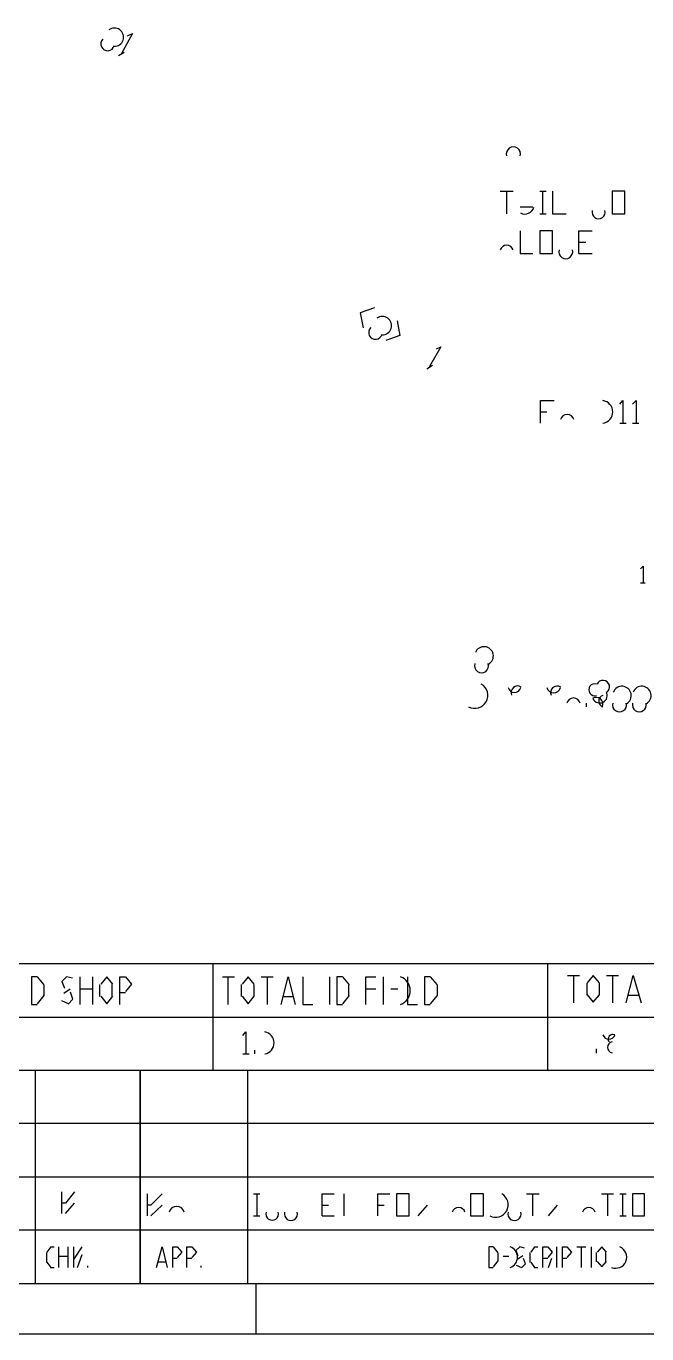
# Model space of a CAD drawing. Header units: millimetres. Extents: x 35 to 1147, y 31 to 824.
# Drawn here: x 539 to 644.3, y 31 to 252.9 of the extents above; entities that cross this region are included whole.
import ezdxf

# ---------------------------------------------------------------- set-up
doc = ezdxf.new("R2010")
doc.units = ezdxf.units.MM
for name, color, linetype in [('ARCS', 4, 'Continuous'), ('CURVES', 6, 'Continuous'), ('LINES', 7, 'Continuous'), ('RECTANGLES', 3, 'Continuous')]:
    doc.layers.add(name, color=color, linetype=linetype)

msp = doc.modelspace()

# ---------------------------------------------------------------- linework, layer by layer
at = {"layer": 'ARCS'}
for centre, radius, start, end in [((544.81, 252.76), 136.52, 150.049, 150.049), ((485.74, 286.93), 68.24, 150.0083, 150.0083), ((488.89, 259.3), 59.66, 150.2766, 150.2766), ((600.82, 194.86), 59.31, 150.3486, 150.3486), ((554.02, 251.08), 1.55, 267.6141, 127.6942), ((552.85, 249.91), 1.14, 135, 346.3287), ((575.41, 210.19), 29.66, 149.414, 149.414), ((621.73, 232.93), 3.39, 0.507, 0.507), ((545.23, 228.01), 5.44, 143.0669, 143.0669), ((542.89, 230.05), 3.07, 140.553, 140.553), ((623.32, 232.87), 1.56, 358.8983, 358.8983), ((540.79, 229.84), 1.44, 273.5763, 273.5763), ((540.79, 229.72), 1.32, 273.9005, 273.9005), ((540.79, 229.75), 1.11, 274.6355, 274.6355), ((540.79, 230.68), 0.964, 275.3558, 275.3558), ((542.68, 229.87), 2.79, 140.6673, 140.6673), ((544.78, 228.01), 4.87, 143.2714, 143.2714), ((542.44, 229.81), 2.49, 140.371, 140.371), ((542.2, 229.84), 2.21, 139.3987, 139.3987), ((540.61, 230.29), 0.577, 261.0274, 261.0274), ((544.3, 228.16), 4.25, 143.6156, 143.6156), ((542.02, 229.84), 1.92, 141.3402, 141.3402), ((542.89, 228.64), 2.77, 148.7173, 148.7173), ((541.78, 229.78), 1.62, 141.009, 141.009), ((543.82, 228.34), 3.61, 144.4623, 144.4623), ((541.6, 229.66), 1.33, 144.1623, 144.1623), ((545.23, 227.11), 4.95, 151.4172, 151.4172), ((543.46, 228.55), 3.13, 145.5481, 145.5481), ((545.17, 226.6), 4.78, 339.4018, 339.4018), ((544.69, 226.78), 4.26, 339.3968, 339.3968), ((543.79, 227.62), 3.34, 337.816, 337.816), ((542.98, 228.7), 2.51, 146.6894, 146.6894), ((544.27, 227.17), 3.8, 340.133, 340.133), ((543.43, 227.98), 2.91, 339.513, 339.513), ((618.31, 229.9), 3.06, 90.5617, 90.5617), ((618.37, 231.37), 1.47, 88.8309, 88.8309), ((621.7, 231.28), 1.2, 342.4744, 197.5256), ((625.06, 229.81), 3.09, 271.1124, 271.1124), ((540.61, 229.09), 0.934, 264.4725, 264.4725), ((540.61, 229.03), 0.875, 264.0939, 264.0939), ((540.61, 229.12), 0.845, 263.8845, 263.8845), ((540.79, 229.84), 0.845, 276.1155, 276.1155), ((540.61, 229.39), 0.636, 261.8699, 261.8699), ((540.61, 229.42), 0.547, 260.5377, 260.5377), ((540.79, 229.78), 0.666, 277.7652, 277.7652), ((541.36, 229.66), 1.07, 141.8428, 141.8428), ((542.95, 228.4), 2.4, 339.5277, 339.5277), ((542.59, 228.64), 2.02, 339.1455, 339.1455), ((542.11, 229), 1.53, 336.9487, 336.9487), ((542.62, 228.79), 2.03, 148.8912, 148.8912), ((542.17, 228.94), 1.45, 152.9044, 152.9044), ((542.71, 228.55), 0.793, 330.5241, 330.5241), ((543.43, 228.07), 1.06, 331.2602, 331.2602), ((543.97, 227.77), 1.25, 332.8189, 332.8189), ((544.69, 227.26), 1.5, 333.9465, 333.9465), ((621.64, 226.75), 3.36, 180.5116, 180.5116), ((624.94, 228.31), 1.47, 267.6627, 267.6627), ((545.23, 226.78), 1.72, 332.9873, 332.9873), ((545.89, 226.3), 1.88, 335.4804, 335.4804), ((546.58, 225.82), 2.17, 335.556, 335.556), ((547.3, 225.55), 2.43, 335.9657, 335.9657), ((619.93, 226.81), 1.65, 178.9584, 178.9584), ((667.45, 198.55), 28.5, 300.6949, 300.6949), ((623.65, 222.64), 1.58, 242.5603, 345.0686), ((636.16, 221.38), 1.12, 164.4759, 15.5241), ((620.56, 214.66), 1.12, 15.5241, 164.4759), ((630.58, 214.66), 1.18, 165.2564, 14.7436), ((599.47, 202.12), 1.55, 268.8065, 126.8699), ((610.66, 199.12), 3.39, 330.2551, 330.2551), ((635.83, 190.57), 11.73, 0.1465, 0.1465), ((598.3, 200.95), 1.15, 133.9191, 346.6755), ((606.16, 198.25), 3.09, 59.7036, 59.7036), ((606.97, 199.45), 1.44, 58.627, 58.627), ((612.01, 198.25), 1.57, 329.0362, 329.0362), ((612.04, 194.74), 3.06, 241.9275, 241.9275), ((607.57, 193.87), 3.4, 150.9454, 150.9454), ((606.07, 194.8), 1.69, 150.2551, 150.2551), ((635.77, 184.39), 11.73, 180.1465, 180.1465), ((641.65, 190.51), 5.79, 359.7031, 359.7031), ((611.23, 193.57), 1.39, 237.3391, 237.3391), ((624.07, 187.48), 3.12, 90.5509, 90.5509), ((624.13, 188.98), 1.5, 88.8542, 88.8542), ((629.89, 184.45), 5.85, 179.7062, 179.7062), ((636.64, 187.48), 1.93, 277.125, 82.875), ((630.82, 185.86), 1.18, 14.7436, 165.2564), ((616.33, 149.17), 3.39, 0.507, 0.507), ((612.91, 146.08), 3.12, 90.5509, 90.5509), ((612.97, 147.58), 1.5, 88.8542, 88.8542), ((617.98, 149.11), 1.62, 358.9391, 358.9391), ((619.69, 145.99), 3.15, 270.5457, 270.5457), ((616.72, 146.05), 1.58, 299.1676, 158.0089), ((616.33, 142.9), 3.33, 181.0322, 181.0322), ((614.65, 143.02), 1.65, 177.9174, 177.9174), ((616.3, 144.4), 1.2, 162.4744, 17.5256), ((619.63, 144.52), 1.44, 268.8065, 268.8065), ((615.16, 139.36), 2.2, 240.6422, 60.6422), ((621.88, 140.98), 1.12, 195.5241, 344.4759), ((622.42, 139.84), 1.12, 57.2648, 202.8337), ((628.54, 140.98), 1.18, 194.7436, 345.2564), ((629.11, 139.84), 1.11, 55.8403, 203.3852), ((635.5, 140.32), 1.01, 72.646, 287.354), ((636.34, 139.36), 1.29, 207.7585, 27.7585), ((636.91, 140.8), 1.11, 304.1597, 156.6148), ((640.12, 139.33), 1.58, 299.1676, 158.0089), ((643.48, 139.33), 1.58, 299.1676, 158.0089), ((631.9, 137.74), 1.18, 14.7436, 165.2564), ((635.77, 137.92), 1.11, 336.6148, 124.1597), ((637.18, 138.4), 1.01, 107.354, 252.646), ((639.7, 137.74), 1.18, 165.2564, 14.7436), ((643.06, 137.74), 1.18, 165.2564, 14.7436), ((601.72, 89.26), 2.49, 289.7468, 70.2532), ((579.22, 80.38), 1.88, 279.1623, 80.8377), ((637.9, 82.06), 1.06, 196.3895, 343.6105), ((638.68, 79.63), 0.99, 104.4703, 256.373), ((638.56, 81.01), 0.791, 64.359, 216.8699), ((618.7, 52.9), 2.12, 241.2602, 61.2602), ((564.58, 51.34), 1.3, 13.3925, 166.6075), ((580.78, 51.34), 1.06, 163.6105, 16.3895), ((583.96, 51.34), 1.12, 164.4759, 15.5241), ((612.4, 51.34), 1.12, 15.5241, 164.4759), ((621.88, 51.34), 1.12, 164.4759, 15.5241), ((634.51, 51.34), 1.12, 15.9454, 164.876), ((620.56, 44.02), 1.84, 289.0256, 70.9744), ((639.04, 44.02), 1.88, 247.5206, 67.5206)]:
    msp.add_arc(centre, radius, start, end, dxfattribs=at)
at = {"layer": 'CURVES'}
for p, q in [((557.08, 251.68), (555.16, 248.2)), ((556.24, 251.32), (557.08, 251.68)), ((628.36, 224.92), (628.36, 221.08)), ((628.36, 221.08), (630.64, 221.08)), ((622.84, 218.2), (622.84, 214.36)), ((632.8, 214.36), (632.8, 218.2)), ((632.8, 218.2), (635.08, 218.2)), ((622.84, 214.36), (625, 214.36)), ((598.12, 205.12), (595.72, 204.28)), ((595.72, 204.28), (596.2, 201.76)), ((601.96, 202.96), (602.44, 200.44)), ((602.44, 200.44), (600.04, 199.6)), ((609.4, 198.52), (607.48, 195.16)), ((608.68, 198.16), (609.4, 198.52)), ((626.32, 185.56), (626.32, 189.4)), ((626.32, 189.4), (628.6, 189.4)), ((639.76, 188.8), (640.24, 189.4)), ((640.24, 189.4), (640.24, 185.56)), ((641.92, 188.8), (642.52, 189.4)), ((642.52, 189.4), (642.52, 185.56)), ((643.24, 160.84), (643.72, 161.32)), ((643.72, 161.32), (643.72, 158.44)), ((540.88, 91.6), (539.92, 91.6)), ((539.92, 91.6), (539.92, 86.92)), ((542.08, 90.22), (540.94, 91.6)), ((545.86, 91.6), (545.1, 90.82)), ((546.92, 91.34), (545.89, 91.6)), ((552.7, 91.6), (551.68, 90.34)), ((553.72, 90.34), (552.7, 91.6)), ((554.92, 86.92), (554.92, 91.6)), ((554.92, 91.6), (555.88, 91.6)), ((556.96, 90.34), (555.94, 91.6)), ((576.7, 91.6), (575.68, 90.34)), ((577.72, 90.34), (576.7, 91.6)), ((582.28, 86.92), (583.48, 91.6)), ((583.48, 91.6), (584.68, 86.92)), ((586, 91.6), (586, 86.92)), ((592.72, 91.6), (591.76, 91.6)), ((591.76, 91.6), (591.76, 86.92)), ((593.92, 90.22), (592.78, 91.6)), ((596.68, 86.92), (596.68, 91.6)), ((596.68, 91.6), (598.36, 91.6)), ((603.76, 91.6), (603.76, 86.92)), ((607.6, 91.6), (606.64, 91.6)), ((606.64, 91.6), (606.64, 86.92)), ((608.8, 90.22), (607.66, 91.6)), ((635.26, 91.84), (634.24, 90.58)), ((636.28, 90.58), (635.26, 91.84)), ((640.84, 87.16), (642.04, 91.84)), ((642.04, 91.84), (643.36, 87.16)), ((545.1, 90.82), (545.51, 89.67)), ((546.98, 87.82), (546.57, 88.97)), ((555.94, 89.08), (556.96, 90.34)), ((540.94, 87.04), (542.08, 88.42)), ((545.01, 87.56), (546.25, 87.04)), ((546.22, 87.04), (546.98, 87.82)), ((551.68, 88.3), (552.7, 87.04)), ((552.7, 87.04), (553.72, 88.3)), ((575.68, 88.3), (576.7, 87.04)), ((576.7, 87.04), (577.72, 88.3)), ((586, 86.92), (587.68, 86.92)), ((592.78, 87.04), (593.92, 88.42)), ((603.76, 86.92), (605.44, 86.92)), ((607.66, 87.04), (608.8, 88.42)), ((634.24, 88.54), (635.26, 87.28)), ((635.26, 87.28), (636.28, 88.54)), ((575.8, 81.64), (576.28, 82.24)), ((576.28, 82.24), (576.28, 78.52)), ((558.4, 75.76), (558.4, 39.52)), ((558.4, 39.52), (558.4, 75.76)), ((547.24, 55.12), (545.68, 53.2)), ((562.12, 54.76), (560.2, 52.84)), ((589.24, 51.04), (589.24, 54.76)), ((589.24, 54.76), (591.28, 54.76)), ((598.72, 51.04), (598.72, 54.76)), ((598.72, 54.76), (600.76, 54.76)), ((545.68, 53.2), (545.08, 53.2)), ((560.2, 52.84), (559.6, 52.84)), ((543.22, 45.76), (542.56, 44.86)), ((561.16, 42.28), (562.12, 45.76)), ((562.12, 45.76), (562.96, 42.28)), ((563.92, 42.28), (563.92, 45.76)), ((563.92, 45.76), (564.64, 45.76)), ((565.48, 44.86), (564.7, 45.76)), ((564.7, 43.96), (565.48, 44.86)), ((566.32, 42.28), (566.32, 45.76)), ((566.32, 45.76), (567.16, 45.76)), ((568, 44.86), (567.22, 45.76)), ((567.22, 43.96), (568, 44.86)), ((618.28, 45.76), (617.56, 45.76)), ((617.56, 45.76), (617.56, 42.28)), ((619.12, 44.74), (618.34, 45.76)), ((622.78, 45.76), (622.14, 45.16)), ((622.14, 45.16), (622.48, 44.28)), ((623.57, 45.57), (622.8, 45.76)), ((625.3, 45.76), (624.64, 44.86)), ((626.68, 42.28), (626.68, 45.76)), ((626.68, 45.76), (627.52, 45.76)), ((628.36, 44.86), (627.58, 45.76)), ((627.58, 43.96), (628.36, 44.86)), ((630.04, 42.28), (630.04, 45.76)), ((630.04, 45.76), (630.76, 45.76)), ((631.6, 44.86), (630.82, 45.76)), ((630.82, 43.96), (631.6, 44.86)), ((636.7, 45.76), (635.92, 44.86)), ((637.48, 44.86), (636.7, 45.76)), ((542.56, 43.18), (543.22, 42.28)), ((618.34, 42.4), (619.12, 43.42)), ((622.15, 42.67), (623.07, 42.28)), ((623.14, 42.28), (623.78, 42.88)), ((623.78, 42.88), (623.44, 43.76)), ((624.64, 43.18), (625.3, 42.28)), ((635.92, 43.3), (636.7, 42.4)), ((636.7, 42.4), (637.48, 43.3))]:
    msp.add_line(p, q, dxfattribs=at)
at = {"layer": 'LINES'}
for p, q in [((554.68, 247.96), (555.64, 248.56)), ((619.48, 224.92), (621.64, 224.92)), ((620.56, 221.08), (620.56, 224.92)), ((626.2, 224.92), (627.28, 224.92)), ((626.68, 221.08), (626.68, 224.92)), ((622.84, 222.28), (625, 222.28)), ((626.2, 221.08), (627.28, 221.08)), ((632.8, 216.28), (634, 216.28)), ((632.8, 214.36), (635.08, 214.36)), ((607, 194.8), (607.96, 195.4)), ((626.32, 187.48), (627.4, 187.48)), ((639.76, 185.56), (640.84, 185.56)), ((641.92, 185.56), (643, 185.56)), ((643.24, 158.44), (644.08, 158.44)), ((634.12, 137.44), (634.12, 138.04)), ((52.24, 93.88), (1137.16, 93.88)), ((570.76, 75.76), (570.76, 93.88)), ((627.52, 75.76), (627.52, 93.88)), ((548.2, 86.92), (548.2, 91.6)), ((550.36, 86.92), (550.36, 91.6)), ((572.32, 91.6), (574.36, 91.6)), ((573.28, 86.92), (573.28, 91.6)), ((578.92, 91.6), (580.96, 91.6)), ((580, 86.92), (580, 91.6)), ((590.56, 86.92), (590.56, 91.6)), ((599.68, 86.92), (599.68, 91.6)), ((630.88, 91.84), (632.92, 91.84)), ((631.96, 87.16), (631.96, 91.84)), ((637.48, 91.84), (639.52, 91.84)), ((638.56, 87.16), (638.56, 91.84)), ((542.08, 88.36), (542.08, 90.16)), ((545.44, 88.84), (546.52, 89.56)), ((548.2, 89.56), (550.36, 89.56)), ((551.56, 88.24), (551.56, 90.28)), ((553.6, 88.24), (553.6, 90.28)), ((554.92, 88.96), (555.88, 88.96)), ((575.56, 88.24), (575.56, 90.28)), ((577.72, 88.24), (577.72, 90.28)), ((593.8, 88.36), (593.8, 90.16)), ((596.68, 89.56), (598.36, 89.56)), ((600.88, 89.56), (602.08, 89.56)), ((608.8, 88.36), (608.8, 90.16)), ((634.24, 88.48), (634.24, 90.52)), ((636.28, 88.48), (636.28, 90.52)), ((539.92, 86.92), (540.88, 86.92)), ((582.64, 88.24), (584.32, 88.24)), ((591.76, 86.92), (592.72, 86.92)), ((606.64, 86.92), (607.6, 86.92)), ((641.2, 88.48), (642.88, 88.48)), ((318.76, 84.76), (672.16, 84.76)), ((575.8, 78.52), (576.88, 78.52)), ((577.84, 78.52), (577.84, 79.12)), ((635.8, 78.64), (635.8, 79.36)), ((318.76, 75.76), (672.16, 75.76)), ((540.64, 39.52), (540.64, 75.76)), ((576.64, 39.52), (576.64, 75.76)), ((318.76, 66.76), (672.16, 66.76)), ((491.68, 57.64), (672.16, 57.64)), ((545.08, 51.4), (545.08, 55.12)), ((559.6, 51.04), (559.6, 54.76)), ((577.6, 54.76), (578.68, 54.76)), ((578.2, 51.04), (578.2, 54.76)), ((592.96, 51.04), (592.96, 54.76)), ((623.92, 54.76), (626.08, 54.76)), ((625, 51.04), (625, 54.76)), ((636.64, 54.76), (638.68, 54.76)), ((637.72, 51.04), (637.72, 54.76)), ((639.76, 54.76), (640.84, 54.76)), ((640.24, 51.04), (640.24, 54.76)), ((545.68, 51.4), (547.24, 53.2)), ((560.2, 51.04), (562.12, 52.84)), ((589.24, 52.84), (590.32, 52.84)), ((598.72, 52.84), (599.8, 52.84)), ((605.56, 51.04), (607.12, 52.84)), ((627.64, 51.04), (629.2, 52.84)), ((577.6, 51.04), (578.68, 51.04)), ((589.24, 51.04), (591.28, 51.04)), ((639.76, 51.04), (640.84, 51.04)), ((318.76, 48.64), (672.16, 48.64)), ((542.56, 43.12), (542.56, 44.8)), ((543.16, 45.76), (543.76, 45.76)), ((544.6, 42.28), (544.6, 45.76)), ((546.16, 42.28), (546.16, 45.76)), ((547.12, 42.28), (547.12, 45.76)), ((547.12, 43.6), (548.56, 45.76)), ((547.72, 42.28), (548.56, 44.44)), ((619.12, 43.36), (619.12, 44.68)), ((624.52, 43.12), (624.52, 44.8)), ((625.24, 45.76), (625.84, 45.76)), ((629.08, 42.28), (629.08, 45.76)), ((632.44, 45.76), (634, 45.76)), ((633.28, 42.28), (633.28, 45.76)), ((634.96, 42.28), (634.96, 45.76)), ((635.8, 43.24), (635.8, 44.8)), ((637.36, 43.24), (637.36, 44.8)), ((543.16, 42.28), (543.76, 42.28)), ((544.6, 44.2), (546.16, 44.2)), ((549.52, 42.28), (549.52, 42.52)), ((561.4, 43.24), (562.72, 43.24)), ((563.92, 43.84), (564.64, 43.84)), ((566.32, 43.84), (567.16, 43.84)), ((568.72, 42.28), (568.72, 42.52)), ((617.56, 42.28), (618.28, 42.28)), ((619.96, 44.2), (620.92, 44.2)), ((622.48, 43.72), (623.32, 44.32)), ((625.24, 42.28), (625.84, 42.28)), ((626.68, 43.84), (627.52, 43.84)), ((627.64, 42.28), (628.24, 43.84)), ((630.04, 43.84), (630.76, 43.84)), ((569.8, 39.52), (884.08, 39.52)), ((578.08, 31), (578.08, 39.52))]:
    msp.add_line(p, q, dxfattribs=at)
at = {"layer": 'RECTANGLES'}
for p, q in [((640.6, 224.92), (638.44, 224.92)), ((638.44, 224.92), (638.44, 221.08)), ((640.6, 221.08), (640.6, 224.92)), ((638.44, 221.08), (640.6, 221.08)), ((628.36, 218.2), (626.2, 218.2)), ((626.2, 218.2), (626.2, 214.36)), ((628.36, 214.36), (628.36, 218.2)), ((626.2, 214.36), (628.36, 214.36)), ((604, 54.76), (601.84, 54.76)), ((601.84, 54.76), (601.84, 51.04)), ((604, 51.04), (604, 54.76)), ((616.6, 54.76), (614.44, 54.76)), ((614.44, 54.76), (614.44, 51.04)), ((616.6, 51.04), (616.6, 54.76)), ((643.96, 54.76), (641.92, 54.76)), ((641.92, 54.76), (641.92, 51.04)), ((643.96, 51.04), (643.96, 54.76)), ((601.84, 51.04), (604, 51.04)), ((614.44, 51.04), (616.6, 51.04)), ((641.92, 51.04), (643.96, 51.04)), ((52.24, 39.52), (1137.16, 39.52)), ((42.88, 31), (1146.64, 31))]:
    msp.add_line(p, q, dxfattribs=at)

doc.saveas('drawing.dxf')
